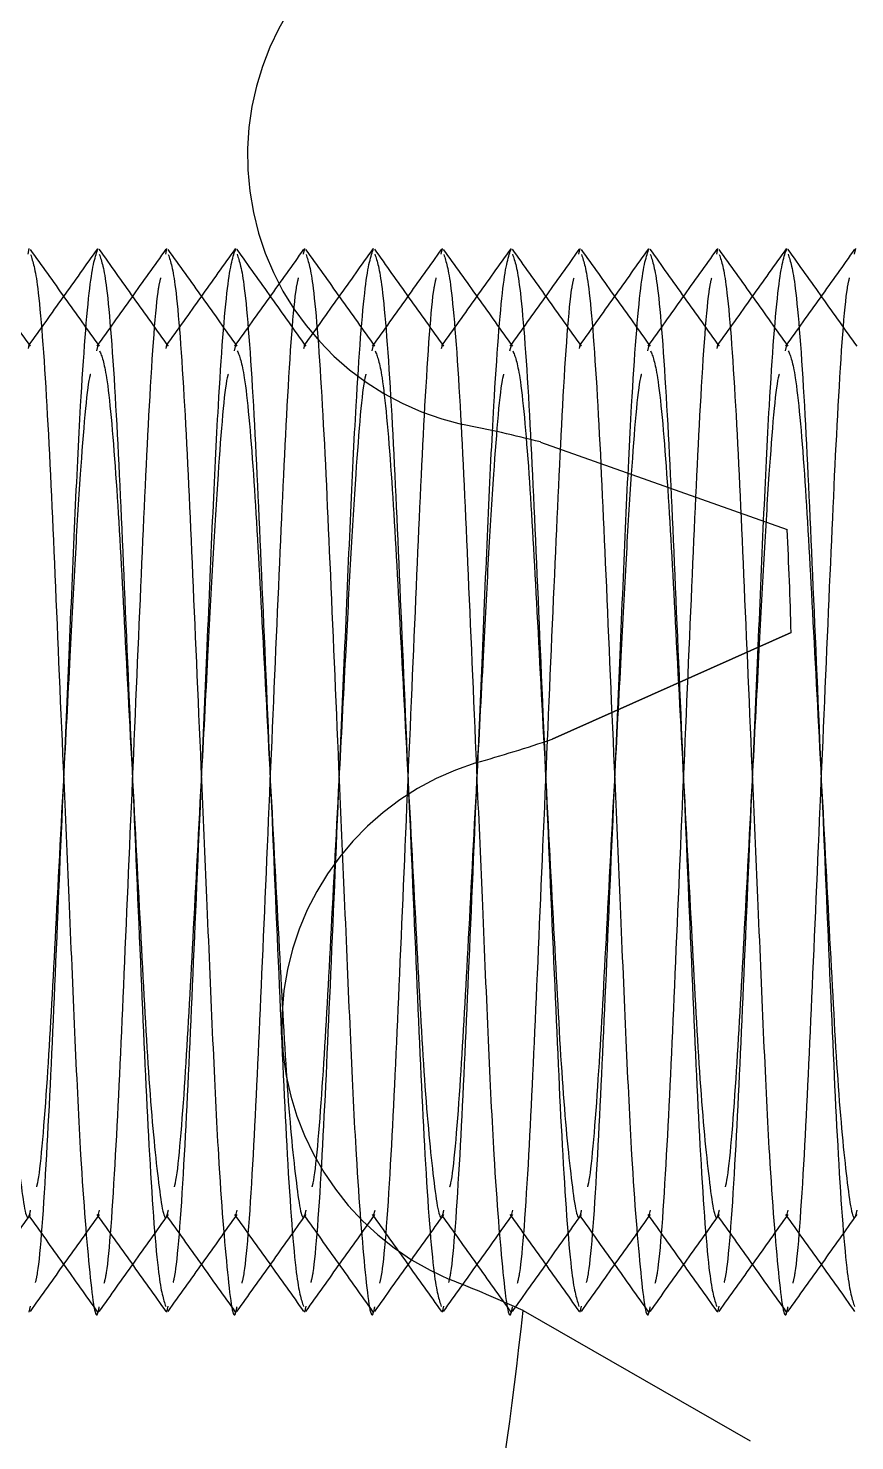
# Model space of a CAD drawing. Header units: metres. Extents: x 0 to 21025, y 0 to 14850.
# Drawn here: x 2146.36 to 2158.36, y 13175.09 to 13195.61 of the extents above; entities that cross this region are included whole.
import ezdxf

# ---------------------------------------------------------------- set-up
doc = ezdxf.new("R2010")
doc.units = ezdxf.units.M
doc.header["$LTSCALE"] = 25
doc.linetypes.add('HIDDEN2', pattern=[4.7625, 3.175, -1.5875])
doc.layers.add('SL4', color=4, linetype='Continuous')
doc.layers.add('ST1', color=7, linetype='HIDDEN2')

msp = doc.modelspace()

# ---------------------------------------------------------------- linework, layer by layer
at = {"layer": 'SL4'}
for radius in [125, 123.91, 122.777, 119.686, 89.286]:
    msp.add_circle((2083.564, 13184.681), radius, dxfattribs=at)
for radius, start, end in [(104.464, 171.10617, 157.38407), (98.5, 170.88256, 157.60769), (93.236, 168.80946, 159.68078), (92.147, 167.89305, 74.24512)]:
    msp.add_arc((2083.564, 13184.681), radius, start, end, dxfattribs=at)
at = {"layer": 'ST1'}
for p, q in [((2146.352, 13192.324), (2146.37, 13192.409)), ((2148.352, 13192.324), (2148.37, 13192.409)), ((2150.352, 13192.324), (2150.37, 13192.409)), ((2152.352, 13192.324), (2152.37, 13192.409)), ((2154.352, 13192.324), (2154.37, 13192.409)), ((2156.352, 13192.324), (2156.37, 13192.409)), ((2158.352, 13192.324), (2158.37, 13192.409)), ((2146.357, 13190.953), (2146.37, 13191.003)), ((2147.35, 13190.923), (2147.37, 13191.003)), ((2148.357, 13190.953), (2148.37, 13191.003)), ((2149.35, 13190.923), (2149.37, 13191.003)), ((2150.357, 13190.953), (2150.37, 13191.003)), ((2151.35, 13190.923), (2151.37, 13191.003)), ((2152.357, 13190.953), (2152.37, 13191.003)), ((2153.35, 13190.923), (2153.37, 13191.003)), ((2154.357, 13190.953), (2154.37, 13191.003)), ((2155.35, 13190.923), (2155.37, 13191.003)), ((2156.357, 13190.953), (2156.37, 13191.003)), ((2157.35, 13190.923), (2157.37, 13191.003)), ((2153.792, 13189.596), (2157.374, 13188.325)), ((2157.433, 13186.827), (2153.962, 13185.279)), ((2153.962, 13185.279), (2157.433, 13186.827)), ((2147.37, 13178.36), (2147.391, 13178.439)), ((2149.37, 13178.36), (2149.391, 13178.439)), ((2151.37, 13178.36), (2151.391, 13178.439)), ((2153.37, 13178.36), (2153.391, 13178.439)), ((2155.37, 13178.36), (2155.391, 13178.439)), ((2157.37, 13178.36), (2157.391, 13178.439)), ((2146.37, 13176.954), (2146.389, 13177.042)), ((2148.37, 13176.954), (2148.389, 13177.042)), ((2150.37, 13176.954), (2150.389, 13177.042)), ((2152.37, 13176.954), (2152.389, 13177.042)), ((2153.541, 13176.978), (2156.839, 13175.088)), ((2154.37, 13176.954), (2154.389, 13177.042)), ((2156.37, 13176.954), (2156.389, 13177.042))]:
    msp.add_line(p, q, dxfattribs=at)
for radius in [114.333, 92.131, 89.448]:
    msp.add_circle((2083.564, 13184.681), radius, dxfattribs=at)
for centre, radius, start, end in [((2153.539, 13193.754), 4, 117.458, 257.3179), ((2148.617, 13169.327), 20.92, 75.6772, 78.8545), ((2083.564, 13184.681), 73.9, 1.66363, 2.82662), ((2147.215, 13205.082), 20.92, 285.6358, 288.8131), ((2154.035, 13181.114), 4, 107.1723, 247.0322), ((2144.83, 13157.958), 20.92, 65.3915, 68.5688), ((2083.564, 13184.681), 70.4, 350.20104, 353.71778)]:
    msp.add_arc(centre, radius, start, end, dxfattribs=at)
for points, knots in [([(2146.39, 13190.989), (2146.222, 13191.223), (2145.888, 13191.693), (2145.553, 13192.163), (2145.386, 13192.397)], [0, 0, 0, 0, 0.4999369, 1, 1, 1, 1]), ([(2147.36, 13192.404), (2147.193, 13192.169), (2146.859, 13191.7), (2146.525, 13191.231), (2146.357, 13190.997)], [0, 0, 0, 0, 0.500035, 1, 1, 1, 1]), ([(2147.39, 13190.988), (2147.223, 13191.223), (2146.889, 13191.692), (2146.554, 13192.161), (2146.387, 13192.395)], [0, 0, 0, 0, 0.49997, 1, 1, 1, 1]), ([(2146.389, 13192.32), (2146.423, 13192.218), (2146.498, 13191.992), (2146.627, 13190.27), (2146.74, 13187.721), (2146.853, 13185.083), (2146.954, 13182.756), (2147.033, 13180.868), (2147.127, 13178.898), (2147.25, 13177.427), (2147.335, 13176.76), (2147.382, 13177.005), (2147.387, 13177.035)], [0, 0, 0, 0, 0.1052351, 0.2326582, 0.3550505, 0.4813706, 0.5574277, 0.6444204, 0.7309556, 0.8583788, 0.9825482, 1, 1, 1, 1]), ([(2146.461, 13177.385), (2146.471, 13177.426), (2146.523, 13177.631), (2146.627, 13179.128), (2146.74, 13181.632), (2146.853, 13184.281), (2146.954, 13186.605), (2147.033, 13188.5), (2147.127, 13190.442), (2147.25, 13192.063), (2147.33, 13192.294), (2147.37, 13192.409)], [0, 0, 0, 0, 0.035067, 0.175217, 0.309833, 0.448769, 0.532422, 0.628103, 0.72328, 0.863429, 1, 1, 1, 1]), ([(2148.354, 13192.397), (2148.187, 13192.162), (2147.852, 13191.692), (2147.518, 13191.223), (2147.35, 13190.988)], [0, 0, 0, 0, 0.50006, 1, 1, 1, 1]), ([(2148.39, 13190.989), (2148.222, 13191.223), (2147.888, 13191.693), (2147.553, 13192.163), (2147.386, 13192.397)], [0, 0, 0, 0, 0.499937, 1, 1, 1, 1]), ([(2147.387, 13192.327), (2147.422, 13192.224), (2147.497, 13191.997), (2147.627, 13190.271), (2147.74, 13187.719), (2147.87, 13184.681), (2148.001, 13181.643), (2148.113, 13179.092), (2148.243, 13177.367), (2148.318, 13177.141), (2148.352, 13177.038)], [0, 0, 0, 0, 0.110571, 0.242596, 0.369408, 0.50029, 0.631172, 0.757984, 0.890008, 1, 1, 1, 1]), ([(2149.36, 13192.404), (2149.193, 13192.169), (2148.859, 13191.7), (2148.525, 13191.231), (2148.357, 13190.997)], [0, 0, 0, 0, 0.500035, 1, 1, 1, 1]), ([(2149.39, 13190.988), (2149.223, 13191.223), (2148.889, 13191.692), (2148.554, 13192.161), (2148.387, 13192.395)], [0, 0, 0, 0, 0.49997, 1, 1, 1, 1]), ([(2148.389, 13192.32), (2148.423, 13192.218), (2148.498, 13191.992), (2148.627, 13190.27), (2148.74, 13187.721), (2148.853, 13185.083), (2148.954, 13182.756), (2149.033, 13180.868), (2149.127, 13178.898), (2149.25, 13177.427), (2149.335, 13176.76), (2149.382, 13177.005), (2149.387, 13177.035)], [0, 0, 0, 0, 0.105235, 0.232658, 0.35505, 0.481371, 0.557428, 0.64442, 0.730956, 0.858379, 0.982548, 1, 1, 1, 1]), ([(2148.461, 13177.385), (2148.471, 13177.426), (2148.523, 13177.631), (2148.627, 13179.128), (2148.74, 13181.632), (2148.853, 13184.281), (2148.954, 13186.605), (2149.033, 13188.5), (2149.127, 13190.442), (2149.25, 13192.063), (2149.33, 13192.294), (2149.37, 13192.409)], [0, 0, 0, 0, 0.0350675, 0.1752166, 0.3098326, 0.4487685, 0.5324217, 0.6281026, 0.7232803, 0.8634294, 1, 1, 1, 1]), ([(2150.354, 13192.397), (2150.187, 13192.162), (2149.852, 13191.692), (2149.518, 13191.223), (2149.35, 13190.988)], [0, 0, 0, 0, 0.5000596, 1, 1, 1, 1]), ([(2150.39, 13190.989), (2150.222, 13191.223), (2149.888, 13191.693), (2149.553, 13192.163), (2149.386, 13192.397)], [0, 0, 0, 0, 0.499937, 1, 1, 1, 1]), ([(2149.387, 13192.327), (2149.422, 13192.224), (2149.497, 13191.997), (2149.627, 13190.271), (2149.74, 13187.719), (2149.87, 13184.681), (2150.001, 13181.643), (2150.113, 13179.092), (2150.243, 13177.367), (2150.318, 13177.141), (2150.352, 13177.038)], [0, 0, 0, 0, 0.110571, 0.242596, 0.369408, 0.50029, 0.631172, 0.757984, 0.890008, 1, 1, 1, 1]), ([(2151.36, 13192.404), (2151.193, 13192.169), (2150.859, 13191.7), (2150.525, 13191.231), (2150.357, 13190.997)], [0, 0, 0, 0, 0.5000352, 1, 1, 1, 1]), ([(2151.39, 13190.988), (2151.223, 13191.223), (2150.889, 13191.692), (2150.554, 13192.161), (2150.387, 13192.395)], [0, 0, 0, 0, 0.49997, 1, 1, 1, 1]), ([(2150.389, 13192.32), (2150.423, 13192.218), (2150.498, 13191.992), (2150.627, 13190.27), (2150.74, 13187.721), (2150.853, 13185.083), (2150.954, 13182.756), (2151.033, 13180.868), (2151.127, 13178.898), (2151.25, 13177.427), (2151.335, 13176.76), (2151.382, 13177.005), (2151.387, 13177.035)], [0, 0, 0, 0, 0.1052351, 0.2326582, 0.3550505, 0.4813706, 0.5574277, 0.6444204, 0.7309556, 0.8583788, 0.9825482, 1, 1, 1, 1]), ([(2150.461, 13177.385), (2150.471, 13177.426), (2150.523, 13177.631), (2150.627, 13179.128), (2150.74, 13181.632), (2150.853, 13184.281), (2150.954, 13186.605), (2151.033, 13188.5), (2151.127, 13190.442), (2151.25, 13192.063), (2151.33, 13192.294), (2151.37, 13192.409)], [0, 0, 0, 0, 0.035067, 0.175217, 0.309833, 0.448769, 0.532422, 0.628103, 0.72328, 0.863429, 1, 1, 1, 1]), ([(2152.354, 13192.397), (2152.187, 13192.162), (2151.852, 13191.692), (2151.518, 13191.223), (2151.35, 13190.988)], [0, 0, 0, 0, 0.50006, 1, 1, 1, 1]), ([(2152.39, 13190.989), (2152.222, 13191.223), (2151.888, 13191.693), (2151.553, 13192.163), (2151.386, 13192.397)], [0, 0, 0, 0, 0.499937, 1, 1, 1, 1]), ([(2151.387, 13192.327), (2151.422, 13192.224), (2151.497, 13191.997), (2151.627, 13190.271), (2151.74, 13187.719), (2151.87, 13184.681), (2152.001, 13181.643), (2152.113, 13179.092), (2152.243, 13177.367), (2152.318, 13177.141), (2152.352, 13177.038)], [0, 0, 0, 0, 0.110571, 0.242596, 0.369408, 0.50029, 0.631172, 0.757984, 0.890008, 1, 1, 1, 1]), ([(2153.36, 13192.404), (2153.193, 13192.169), (2152.859, 13191.7), (2152.525, 13191.231), (2152.357, 13190.997)], [0, 0, 0, 0, 0.5000352, 1, 1, 1, 1]), ([(2153.39, 13190.988), (2153.223, 13191.223), (2152.889, 13191.692), (2152.554, 13192.161), (2152.387, 13192.395)], [0, 0, 0, 0, 0.49997, 1, 1, 1, 1]), ([(2152.389, 13192.32), (2152.423, 13192.218), (2152.498, 13191.992), (2152.627, 13190.27), (2152.74, 13187.721), (2152.853, 13185.083), (2152.954, 13182.756), (2153.033, 13180.868), (2153.127, 13178.898), (2153.25, 13177.427), (2153.335, 13176.76), (2153.382, 13177.005), (2153.387, 13177.035)], [0, 0, 0, 0, 0.105235, 0.232658, 0.35505, 0.481371, 0.557428, 0.64442, 0.730956, 0.858379, 0.982548, 1, 1, 1, 1]), ([(2152.461, 13177.385), (2152.471, 13177.426), (2152.523, 13177.631), (2152.627, 13179.128), (2152.74, 13181.632), (2152.853, 13184.281), (2152.954, 13186.605), (2153.033, 13188.5), (2153.127, 13190.442), (2153.25, 13192.063), (2153.33, 13192.294), (2153.37, 13192.409)], [0, 0, 0, 0, 0.035067, 0.175217, 0.309833, 0.448769, 0.532422, 0.628103, 0.72328, 0.863429, 1, 1, 1, 1]), ([(2154.354, 13192.397), (2154.187, 13192.162), (2153.852, 13191.692), (2153.518, 13191.223), (2153.35, 13190.988)], [0, 0, 0, 0, 0.50006, 1, 1, 1, 1]), ([(2154.39, 13190.989), (2154.222, 13191.223), (2153.888, 13191.693), (2153.553, 13192.163), (2153.386, 13192.397)], [0, 0, 0, 0, 0.499937, 1, 1, 1, 1]), ([(2153.387, 13192.327), (2153.422, 13192.224), (2153.497, 13191.997), (2153.627, 13190.271), (2153.74, 13187.719), (2153.87, 13184.681), (2154.001, 13181.643), (2154.113, 13179.092), (2154.243, 13177.367), (2154.318, 13177.141), (2154.352, 13177.038)], [0, 0, 0, 0, 0.110571, 0.242596, 0.369408, 0.50029, 0.631172, 0.757984, 0.890008, 1, 1, 1, 1]), ([(2155.36, 13192.404), (2155.193, 13192.169), (2154.859, 13191.7), (2154.525, 13191.231), (2154.357, 13190.997)], [0, 0, 0, 0, 0.500035, 1, 1, 1, 1]), ([(2155.39, 13190.988), (2155.223, 13191.223), (2154.889, 13191.692), (2154.554, 13192.161), (2154.387, 13192.395)], [0, 0, 0, 0, 0.49997, 1, 1, 1, 1]), ([(2154.389, 13192.32), (2154.423, 13192.218), (2154.498, 13191.992), (2154.627, 13190.27), (2154.74, 13187.721), (2154.853, 13185.083), (2154.954, 13182.756), (2155.033, 13180.868), (2155.127, 13178.898), (2155.25, 13177.427), (2155.335, 13176.76), (2155.382, 13177.005), (2155.387, 13177.035)], [0, 0, 0, 0, 0.105235, 0.232658, 0.35505, 0.481371, 0.557428, 0.64442, 0.730956, 0.858379, 0.982548, 1, 1, 1, 1]), ([(2154.461, 13177.385), (2154.471, 13177.426), (2154.523, 13177.631), (2154.627, 13179.128), (2154.74, 13181.632), (2154.853, 13184.281), (2154.954, 13186.605), (2155.033, 13188.5), (2155.127, 13190.442), (2155.25, 13192.063), (2155.33, 13192.294), (2155.37, 13192.409)], [0, 0, 0, 0, 0.035067, 0.175217, 0.309833, 0.448769, 0.532422, 0.628103, 0.72328, 0.863429, 1, 1, 1, 1]), ([(2156.354, 13192.397), (2156.187, 13192.162), (2155.852, 13191.692), (2155.518, 13191.223), (2155.35, 13190.988)], [0, 0, 0, 0, 0.5000596, 1, 1, 1, 1]), ([(2156.39, 13190.989), (2156.222, 13191.223), (2155.888, 13191.693), (2155.553, 13192.163), (2155.386, 13192.397)], [0, 0, 0, 0, 0.4999369, 1, 1, 1, 1]), ([(2155.387, 13192.327), (2155.422, 13192.224), (2155.497, 13191.997), (2155.627, 13190.271), (2155.74, 13187.719), (2155.87, 13184.681), (2156.001, 13181.643), (2156.113, 13179.092), (2156.243, 13177.367), (2156.318, 13177.141), (2156.352, 13177.038)], [0, 0, 0, 0, 0.110571, 0.242596, 0.369408, 0.50029, 0.631172, 0.757984, 0.890008, 1, 1, 1, 1]), ([(2157.36, 13192.404), (2157.193, 13192.169), (2156.859, 13191.7), (2156.525, 13191.231), (2156.357, 13190.997)], [0, 0, 0, 0, 0.500035, 1, 1, 1, 1]), ([(2157.39, 13190.988), (2157.223, 13191.223), (2156.889, 13191.692), (2156.554, 13192.161), (2156.387, 13192.395)], [0, 0, 0, 0, 0.49997, 1, 1, 1, 1]), ([(2156.389, 13192.32), (2156.423, 13192.218), (2156.498, 13191.992), (2156.627, 13190.27), (2156.74, 13187.721), (2156.853, 13185.083), (2156.954, 13182.756), (2157.033, 13180.868), (2157.127, 13178.898), (2157.25, 13177.427), (2157.335, 13176.76), (2157.382, 13177.005), (2157.387, 13177.035)], [0, 0, 0, 0, 0.105235, 0.232658, 0.35505, 0.481371, 0.557428, 0.64442, 0.730956, 0.858379, 0.982548, 1, 1, 1, 1]), ([(2156.461, 13177.385), (2156.471, 13177.426), (2156.523, 13177.631), (2156.627, 13179.128), (2156.74, 13181.632), (2156.853, 13184.281), (2156.954, 13186.605), (2157.033, 13188.5), (2157.127, 13190.442), (2157.25, 13192.063), (2157.33, 13192.294), (2157.37, 13192.409)], [0, 0, 0, 0, 0.035067, 0.175217, 0.309833, 0.448769, 0.532422, 0.628103, 0.72328, 0.863429, 1, 1, 1, 1]), ([(2158.354, 13192.397), (2158.187, 13192.162), (2157.852, 13191.692), (2157.518, 13191.223), (2157.35, 13190.988)], [0, 0, 0, 0, 0.50006, 1, 1, 1, 1]), ([(2158.39, 13190.989), (2158.222, 13191.223), (2157.888, 13191.693), (2157.553, 13192.163), (2157.386, 13192.397)], [0, 0, 0, 0, 0.499937, 1, 1, 1, 1]), ([(2157.387, 13192.327), (2157.422, 13192.224), (2157.497, 13191.997), (2157.627, 13190.271), (2157.74, 13187.719), (2157.87, 13184.681), (2158.001, 13181.643), (2158.113, 13179.092), (2158.243, 13177.367), (2158.318, 13177.141), (2158.352, 13177.038)], [0, 0, 0, 0, 0.110571, 0.242596, 0.369408, 0.50029, 0.631172, 0.757984, 0.890008, 1, 1, 1, 1]), ([(2147.46, 13177.378), (2147.47, 13177.42), (2147.523, 13177.626), (2147.627, 13179.127), (2147.74, 13181.634), (2147.87, 13184.681), (2148.001, 13187.728), (2148.113, 13190.235), (2148.218, 13191.735), (2148.27, 13191.94), (2148.28, 13191.982)], [0, 0, 0, 0, 0.040767, 0.196457, 0.346, 0.500342, 0.654684, 0.804227, 0.959916, 1, 1, 1, 1]), ([(2149.46, 13177.378), (2149.47, 13177.42), (2149.523, 13177.626), (2149.627, 13179.127), (2149.74, 13181.634), (2149.87, 13184.681), (2150.001, 13187.728), (2150.113, 13190.235), (2150.218, 13191.735), (2150.27, 13191.94), (2150.28, 13191.982)], [0, 0, 0, 0, 0.040767, 0.196457, 0.346, 0.500342, 0.654684, 0.804227, 0.959916, 1, 1, 1, 1]), ([(2151.46, 13177.378), (2151.47, 13177.42), (2151.523, 13177.626), (2151.627, 13179.127), (2151.74, 13181.634), (2151.87, 13184.681), (2152.001, 13187.728), (2152.113, 13190.235), (2152.218, 13191.735), (2152.27, 13191.94), (2152.28, 13191.982)], [0, 0, 0, 0, 0.040767, 0.196457, 0.346, 0.500342, 0.654684, 0.804227, 0.959916, 1, 1, 1, 1]), ([(2153.46, 13177.378), (2153.47, 13177.42), (2153.523, 13177.626), (2153.627, 13179.127), (2153.74, 13181.634), (2153.87, 13184.681), (2154.001, 13187.728), (2154.113, 13190.235), (2154.218, 13191.735), (2154.27, 13191.94), (2154.28, 13191.982)], [0, 0, 0, 0, 0.0407674, 0.196457, 0.3459999, 0.5003418, 0.6546838, 0.8042266, 0.9599163, 1, 1, 1, 1]), ([(2155.46, 13177.378), (2155.47, 13177.42), (2155.523, 13177.626), (2155.627, 13179.127), (2155.74, 13181.634), (2155.87, 13184.681), (2156.001, 13187.728), (2156.113, 13190.235), (2156.218, 13191.735), (2156.27, 13191.94), (2156.28, 13191.982)], [0, 0, 0, 0, 0.0407674, 0.196457, 0.3459999, 0.5003418, 0.6546838, 0.8042266, 0.9599163, 1, 1, 1, 1]), ([(2157.46, 13177.378), (2157.47, 13177.42), (2157.523, 13177.626), (2157.627, 13179.127), (2157.74, 13181.634), (2157.87, 13184.681), (2158.001, 13187.728), (2158.113, 13190.235), (2158.218, 13191.735), (2158.27, 13191.94), (2158.28, 13191.982)], [0, 0, 0, 0, 0.040767, 0.196457, 0.346, 0.500342, 0.654684, 0.804227, 0.959916, 1, 1, 1, 1]), ([(2145.391, 13190.923), (2145.424, 13190.841), (2145.498, 13190.656), (2145.627, 13189.253), (2145.74, 13187.167), (2145.87, 13184.679), (2146.001, 13182.204), (2146.113, 13180.078), (2146.25, 13178.744), (2146.336, 13178.201), (2146.384, 13178.409), (2146.39, 13178.438)], [0, 0, 0, 0, 0.103385, 0.230773, 0.353124, 0.479408, 0.605692, 0.728043, 0.855432, 0.979562, 1, 1, 1, 1]), ([(2147.391, 13190.923), (2147.424, 13190.841), (2147.498, 13190.656), (2147.627, 13189.253), (2147.74, 13187.167), (2147.87, 13184.679), (2148.001, 13182.204), (2148.113, 13180.078), (2148.25, 13178.744), (2148.336, 13178.201), (2148.384, 13178.409), (2148.39, 13178.438)], [0, 0, 0, 0, 0.103385, 0.230773, 0.353124, 0.479408, 0.605692, 0.728043, 0.855432, 0.979562, 1, 1, 1, 1]), ([(2149.391, 13190.923), (2149.424, 13190.841), (2149.498, 13190.656), (2149.627, 13189.253), (2149.74, 13187.167), (2149.87, 13184.679), (2150.001, 13182.204), (2150.113, 13180.078), (2150.25, 13178.744), (2150.336, 13178.201), (2150.384, 13178.409), (2150.39, 13178.438)], [0, 0, 0, 0, 0.103385, 0.230773, 0.353124, 0.479408, 0.605692, 0.728043, 0.855432, 0.979562, 1, 1, 1, 1]), ([(2151.391, 13190.923), (2151.424, 13190.841), (2151.498, 13190.656), (2151.627, 13189.253), (2151.74, 13187.167), (2151.87, 13184.679), (2152.001, 13182.204), (2152.113, 13180.078), (2152.25, 13178.744), (2152.336, 13178.201), (2152.384, 13178.409), (2152.39, 13178.438)], [0, 0, 0, 0, 0.103385, 0.230773, 0.353124, 0.479408, 0.605692, 0.728043, 0.855432, 0.979562, 1, 1, 1, 1]), ([(2153.391, 13190.923), (2153.424, 13190.841), (2153.498, 13190.656), (2153.627, 13189.253), (2153.74, 13187.167), (2153.87, 13184.679), (2154.001, 13182.204), (2154.113, 13180.078), (2154.25, 13178.744), (2154.336, 13178.201), (2154.384, 13178.409), (2154.39, 13178.438)], [0, 0, 0, 0, 0.103385, 0.230773, 0.353124, 0.479408, 0.605692, 0.728043, 0.855432, 0.979562, 1, 1, 1, 1]), ([(2155.391, 13190.923), (2155.424, 13190.841), (2155.498, 13190.656), (2155.627, 13189.253), (2155.74, 13187.167), (2155.87, 13184.679), (2156.001, 13182.204), (2156.113, 13180.078), (2156.25, 13178.744), (2156.336, 13178.201), (2156.384, 13178.409), (2156.39, 13178.438)], [0, 0, 0, 0, 0.103385, 0.230773, 0.353124, 0.479408, 0.605692, 0.728043, 0.855432, 0.979562, 1, 1, 1, 1]), ([(2157.391, 13190.923), (2157.424, 13190.841), (2157.498, 13190.656), (2157.627, 13189.253), (2157.74, 13187.167), (2157.87, 13184.679), (2158.001, 13182.204), (2158.113, 13180.078), (2158.25, 13178.744), (2158.336, 13178.201), (2158.384, 13178.409), (2158.39, 13178.438)], [0, 0, 0, 0, 0.103385, 0.230773, 0.353124, 0.479408, 0.605692, 0.728043, 0.855432, 0.979562, 1, 1, 1, 1]), ([(2146.478, 13178.777), (2146.483, 13178.794), (2146.529, 13178.959), (2146.628, 13180.15), (2146.74, 13182.183), (2146.858, 13184.462), (2146.962, 13186.412), (2147.04, 13187.942), (2147.129, 13189.394), (2147.211, 13190.403), (2147.258, 13190.567), (2147.262, 13190.584)], [0, 0, 0, 0, 0.019148, 0.181961, 0.338335, 0.499736, 0.617516, 0.717853, 0.818619, 0.981432, 1, 1, 1, 1]), ([(2148.478, 13178.777), (2148.483, 13178.794), (2148.529, 13178.959), (2148.628, 13180.15), (2148.74, 13182.183), (2148.858, 13184.462), (2148.962, 13186.412), (2149.04, 13187.942), (2149.129, 13189.394), (2149.211, 13190.403), (2149.258, 13190.567), (2149.262, 13190.584)], [0, 0, 0, 0, 0.019148, 0.181961, 0.338335, 0.499736, 0.617516, 0.717853, 0.818619, 0.981432, 1, 1, 1, 1]), ([(2150.478, 13178.777), (2150.483, 13178.794), (2150.529, 13178.959), (2150.628, 13180.15), (2150.74, 13182.183), (2150.858, 13184.462), (2150.962, 13186.412), (2151.04, 13187.942), (2151.129, 13189.394), (2151.211, 13190.403), (2151.258, 13190.567), (2151.262, 13190.584)], [0, 0, 0, 0, 0.019148, 0.181961, 0.338335, 0.499736, 0.617516, 0.717853, 0.818619, 0.981432, 1, 1, 1, 1]), ([(2152.478, 13178.777), (2152.483, 13178.794), (2152.529, 13178.959), (2152.628, 13180.15), (2152.74, 13182.183), (2152.858, 13184.462), (2152.962, 13186.412), (2153.04, 13187.942), (2153.129, 13189.394), (2153.211, 13190.403), (2153.258, 13190.567), (2153.262, 13190.584)], [0, 0, 0, 0, 0.019148, 0.181961, 0.338335, 0.499736, 0.617516, 0.717853, 0.818619, 0.981432, 1, 1, 1, 1]), ([(2154.478, 13178.777), (2154.483, 13178.794), (2154.529, 13178.959), (2154.628, 13180.15), (2154.74, 13182.183), (2154.858, 13184.462), (2154.962, 13186.412), (2155.04, 13187.942), (2155.129, 13189.394), (2155.211, 13190.403), (2155.258, 13190.567), (2155.262, 13190.584)], [0, 0, 0, 0, 0.019148, 0.181961, 0.338335, 0.499736, 0.617516, 0.717853, 0.818619, 0.981432, 1, 1, 1, 1]), ([(2156.478, 13178.777), (2156.483, 13178.794), (2156.529, 13178.959), (2156.628, 13180.15), (2156.74, 13182.183), (2156.858, 13184.462), (2156.962, 13186.412), (2157.04, 13187.942), (2157.129, 13189.394), (2157.211, 13190.403), (2157.258, 13190.567), (2157.262, 13190.584)], [0, 0, 0, 0, 0.019148, 0.181961, 0.338335, 0.499736, 0.617516, 0.717853, 0.818619, 0.981432, 1, 1, 1, 1]), ([(2145.386, 13176.965), (2145.553, 13177.2), (2145.888, 13177.669), (2146.222, 13178.139), (2146.39, 13178.374)], [0, 0, 0, 0, 0.500063, 1, 1, 1, 1]), ([(2146.357, 13178.366), (2146.525, 13178.131), (2146.859, 13177.662), (2147.193, 13177.193), (2147.36, 13176.958)], [0, 0, 0, 0, 0.4999648, 1, 1, 1, 1]), ([(2146.387, 13176.967), (2146.554, 13177.202), (2146.889, 13177.671), (2147.223, 13178.14), (2147.39, 13178.374)], [0, 0, 0, 0, 0.50003, 1, 1, 1, 1]), ([(2147.35, 13178.374), (2147.518, 13178.14), (2147.852, 13177.67), (2148.187, 13177.201), (2148.354, 13176.966)], [0, 0, 0, 0, 0.49994, 1, 1, 1, 1]), ([(2147.386, 13176.965), (2147.553, 13177.2), (2147.888, 13177.669), (2148.222, 13178.139), (2148.39, 13178.374)], [0, 0, 0, 0, 0.500063, 1, 1, 1, 1]), ([(2148.357, 13178.366), (2148.525, 13178.131), (2148.859, 13177.662), (2149.193, 13177.193), (2149.36, 13176.958)], [0, 0, 0, 0, 0.499965, 1, 1, 1, 1]), ([(2148.387, 13176.967), (2148.554, 13177.202), (2148.889, 13177.671), (2149.223, 13178.14), (2149.39, 13178.374)], [0, 0, 0, 0, 0.50003, 1, 1, 1, 1]), ([(2149.35, 13178.374), (2149.518, 13178.14), (2149.852, 13177.67), (2150.187, 13177.201), (2150.354, 13176.966)], [0, 0, 0, 0, 0.4999404, 1, 1, 1, 1]), ([(2149.386, 13176.965), (2149.553, 13177.2), (2149.888, 13177.669), (2150.222, 13178.139), (2150.39, 13178.374)], [0, 0, 0, 0, 0.500063, 1, 1, 1, 1]), ([(2150.357, 13178.366), (2150.525, 13178.131), (2150.859, 13177.662), (2151.193, 13177.193), (2151.36, 13176.958)], [0, 0, 0, 0, 0.499965, 1, 1, 1, 1]), ([(2150.387, 13176.967), (2150.554, 13177.202), (2150.889, 13177.671), (2151.223, 13178.14), (2151.39, 13178.374)], [0, 0, 0, 0, 0.50003, 1, 1, 1, 1]), ([(2151.35, 13178.374), (2151.518, 13178.14), (2151.852, 13177.67), (2152.187, 13177.201), (2152.354, 13176.966)], [0, 0, 0, 0, 0.49994, 1, 1, 1, 1]), ([(2151.386, 13176.965), (2151.553, 13177.2), (2151.888, 13177.669), (2152.222, 13178.139), (2152.39, 13178.374)], [0, 0, 0, 0, 0.500063, 1, 1, 1, 1]), ([(2152.357, 13178.366), (2152.525, 13178.131), (2152.859, 13177.662), (2153.193, 13177.193), (2153.36, 13176.958)], [0, 0, 0, 0, 0.499965, 1, 1, 1, 1]), ([(2152.387, 13176.967), (2152.554, 13177.202), (2152.889, 13177.671), (2153.223, 13178.14), (2153.39, 13178.374)], [0, 0, 0, 0, 0.50003, 1, 1, 1, 1]), ([(2153.35, 13178.374), (2153.518, 13178.14), (2153.852, 13177.67), (2154.187, 13177.201), (2154.354, 13176.966)], [0, 0, 0, 0, 0.49994, 1, 1, 1, 1]), ([(2153.386, 13176.965), (2153.553, 13177.2), (2153.888, 13177.669), (2154.222, 13178.139), (2154.39, 13178.374)], [0, 0, 0, 0, 0.5000631, 1, 1, 1, 1]), ([(2154.357, 13178.366), (2154.525, 13178.131), (2154.859, 13177.662), (2155.193, 13177.193), (2155.36, 13176.958)], [0, 0, 0, 0, 0.499965, 1, 1, 1, 1]), ([(2154.387, 13176.967), (2154.554, 13177.202), (2154.889, 13177.671), (2155.223, 13178.14), (2155.39, 13178.374)], [0, 0, 0, 0, 0.50003, 1, 1, 1, 1]), ([(2155.35, 13178.374), (2155.518, 13178.14), (2155.852, 13177.67), (2156.187, 13177.201), (2156.354, 13176.966)], [0, 0, 0, 0, 0.49994, 1, 1, 1, 1]), ([(2155.386, 13176.965), (2155.553, 13177.2), (2155.888, 13177.669), (2156.222, 13178.139), (2156.39, 13178.374)], [0, 0, 0, 0, 0.500063, 1, 1, 1, 1]), ([(2156.357, 13178.366), (2156.525, 13178.131), (2156.859, 13177.662), (2157.193, 13177.193), (2157.36, 13176.958)], [0, 0, 0, 0, 0.499965, 1, 1, 1, 1]), ([(2156.387, 13176.967), (2156.554, 13177.202), (2156.889, 13177.671), (2157.223, 13178.14), (2157.39, 13178.374)], [0, 0, 0, 0, 0.50003, 1, 1, 1, 1]), ([(2157.35, 13178.374), (2157.518, 13178.14), (2157.852, 13177.67), (2158.187, 13177.201), (2158.354, 13176.966)], [0, 0, 0, 0, 0.4999404, 1, 1, 1, 1]), ([(2157.386, 13176.965), (2157.553, 13177.2), (2157.888, 13177.669), (2158.222, 13178.139), (2158.39, 13178.374)], [0, 0, 0, 0, 0.500063, 1, 1, 1, 1])]:
    msp.add_open_spline(points, degree=3, knots=knots, dxfattribs=at)

doc.saveas('drawing.dxf')
